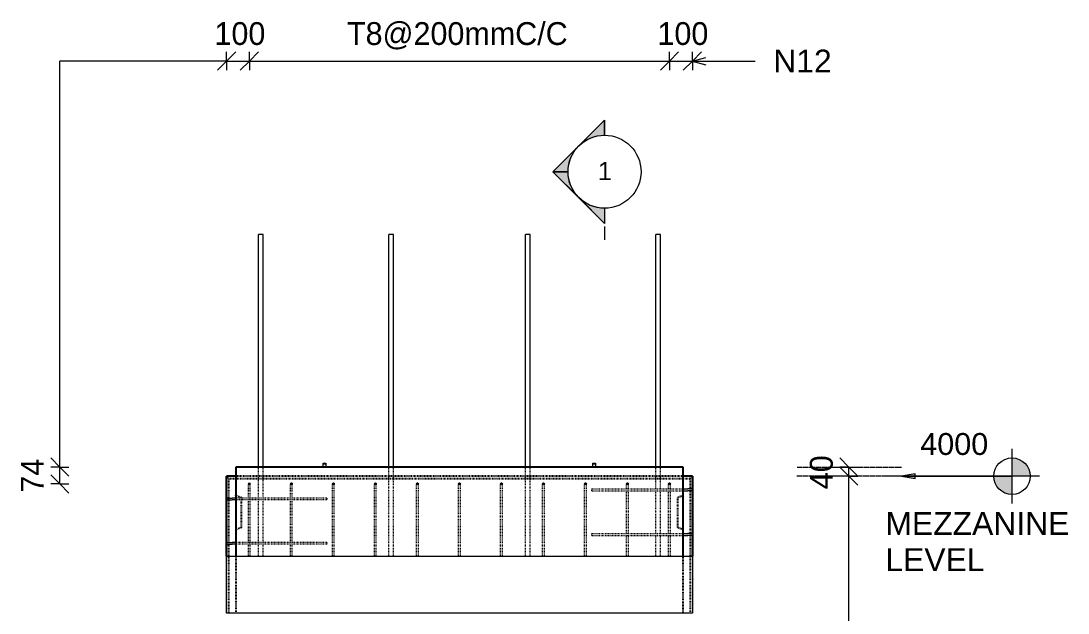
# Model space of a CAD drawing. Header units: millimetres. Extents: x -15811 to -4021, y -2230 to 7892.
# Drawn here: x -12849 to -8258, y 3060 to 5656 of the extents above; entities that cross this region are included whole.
import ezdxf

# ---------------------------------------------------------------- set-up
doc = ezdxf.new("R2010")
doc.units = ezdxf.units.MM
doc.linetypes.add('Dash', pattern=[6.36, 3.18, -3.18])
doc.linetypes.add('Overhead', pattern=[3.97, 2.38, -1.59])
for name, color, linetype, lineweight in [('A-ANNO-DIMS', 211, 'Continuous', 9), ('A-ANNO-DIMS-40', 211, 'Continuous', 9), ('A-DETL-MBND', 5, 'Continuous', 18), ('A-FLOR-OVHD', 1, 'Overhead', 18), ('A-GENM', 13, 'Continuous', 18), ('A-WALL', 113, 'Continuous', 25), ('A-WALL-HDLN', 110, 'Dash', 25), ('G-ANNO-DIMS', 111, 'Continuous', 9), ('G-ANNO-SYMB', 111, 'Continuous', 9), ('G-ANNO-TEXT', 231, 'Continuous', 9), ('S-BEAM', 12, 'Continuous', 18), ('S-RBAR', 171, 'Continuous', 18)]:
    doc.layers.add(name, color=color, linetype=linetype, lineweight=lineweight)
doc.styles.add('Arial', font='arial.ttf', dxfattribs={"height": 80})
doc.styles.add('Arial_1', font='arial.ttf', dxfattribs={"height": 100})
doc.styles.add('Arial_2', font='arial.ttf', dxfattribs={"height": 96})
doc.styles.add('Nirmala UI Semilight', font='NirmalaS.ttf', dxfattribs={"height": 100})
doc.dimstyles.new('Arrow_Filled_-_2_5_NI_UI', dxfattribs={"dimscale": 304.8, "dimtxt": 104.736395, "dimasz": 0.262467, "dimexe": 0.131234, "dimexo": 0.0625, "dimgap": 0.131234, "dimtad": 1, "dimdec": 4, "dimzin": 0, "dimdsep": 46, "dimtxsty": 'Nirmala UI Semilight', "dimblk1": 'OBLIQUE', "dimblk2": 'OBLIQUE', "dimsah": 1, "dimcen": 0.09, "dimazin": 0, "dimtfac": 1, "dimtdec": 4, "dimtix": 1, "dimtmove": 0, "dimatfit": 3, "dimfxl": 0.131234, "dimfxlon": 1, "dimtvp": 1, "dimtolj": 1, "dimtzin": 0, "dimarcsym": 2})

# ---------------------------------------------------------------- blocks, each defined once
blk = doc.blocks.new('M_Rectangular Corbel - M_Rectangular Corbel-1562977-Elevation Front')
at = {"layer": 'S-BEAM'}
for p, q in [((-11947.9, 3060), (-11947.9, 3310)), ((-11947.9, 3310), (-9905.4, 3310)), ((-9905.4, 3310), (-9905.4, 3060)), ((-9905.4, 3060), (-11947.9, 3060))]:
    blk.add_line(p, q, dxfattribs=at)
blk = doc.blocks.new('RR spread anchor face based - RR-SA-4_0-180-1726831-Elevation Front')
at = {"layer": 'A-GENM'}
for p, q in [((-11523.9, 3712.2), (-11523.9, 3717.2)), ((-11523.9, 3717.2), (-11511.9, 3717.2)), ((-11523.9, 3700), (-11523.9, 3712.2)), ((-11511.9, 3712.2), (-11523.9, 3712.2)), ((-11511.9, 3717.2), (-11511.9, 3712.2)), ((-11511.9, 3712.2), (-11511.9, 3700))]:
    blk.add_line(p, q, dxfattribs=at)
blk = doc.blocks.new('Detail View - M_Section Head - Filled SHOP DWG-1002450-Elevation Front')
at = {"layer": 'G-ANNO-SYMB'}
h = blk.add_hatch(color=256, dxfattribs=at)
edge = h.paths.add_edge_path()
edge.add_line((-9816, -395.4), (-9749.7, -395.4))
edge.add_arc((-9589.7, -395.4), 160, 180, 225)
edge.add_line((-9702.8, -508.6), (-9816, -395.4))
h = blk.add_hatch(color=256, dxfattribs=at)
edge = h.paths.add_edge_path()
edge.add_line((-9363.4, -395.4), (-9476.5, -508.6))
edge.add_arc((-9589.7, -395.4), 160, 315, 360)
edge.add_line((-9429.7, -395.4), (-9363.4, -395.4))
h = blk.add_hatch(color=256, dxfattribs=at)
edge = h.paths.add_edge_path()
edge.add_line((-9589.7, -621.7), (-9702.8, -508.6))
edge.add_arc((-9589.7, -395.4), 160, 225, 270)
edge.add_line((-9589.7, -555.4), (-9589.7, -621.7))
h = blk.add_hatch(color=256, dxfattribs=at)
edge = h.paths.add_edge_path()
edge.add_line((-9589.7, -621.7), (-9589.7, -555.4))
edge.add_arc((-9589.7, -395.4), 160, 270, 315)
edge.add_line((-9476.5, -508.6), (-9589.7, -621.7))
for p, q in [((-9589.7, -621.7), (-9816, -395.4)), ((-9749.7, -395.4), (-9816, -395.4)), ((-9816, -395.4), (-9702.8, -508.6)), ((-9749.7, -395.4), (-9816, -395.4)), ((-9589.7, -621.7), (-9363.4, -395.4)), ((-9476.5, -508.6), (-9363.4, -395.4)), ((-9429.7, -395.4), (-9363.4, -395.4)), ((-9363.4, -395.4), (-9429.7, -395.4)), ((-9702.8, -508.6), (-9589.7, -621.7)), ((-9589.7, -621.7), (-9476.5, -508.6)), ((-9589.7, -555.4), (-9589.7, -621.7)), ((-9589.7, -621.7), (-9589.7, -555.4))]:
    blk.add_line(p, q, dxfattribs=at)
for start, end in [(360, 180), (180, 360), (180, 225), (315, 0), (225, 270), (270, 315)]:
    blk.add_arc((-9589.7, -395.4), 160, start, end, dxfattribs=at)
blk = doc.blocks.new('DIMBLOCK22-Elevation Front')
at = {"layer": 'A-ANNO-DIMS-40'}
for p, q in [((-12679, 3700), (-12719, 3740)), ((-12679, 3700), (-12719, 3700)), ((-12679, 3626), (-12679, 3700)), ((-12679, 3700), (-12639, 3660)), ((-12679, 3700), (-12639, 3700)), ((-12679, 3626), (-12719, 3666)), ((-12679, 3626), (-12719, 3626)), ((-12679, 3626), (-12639, 3586)), ((-12679, 3626), (-12639, 3626))]:
    blk.add_line(p, q, dxfattribs=at)
at = {"layer": 'A-ANNO-DIMS-40', "color": 0, "insert": (-12849.5, 3587.8), "char_height": 100, "width": 180.527, "attachment_point": 1, "rotation": 90, "line_spacing_factor": 1.142579, "style": 'Nirmala UI Semilight'}
blk.add_mtext('74', dxfattribs=at)
blk = doc.blocks.new('_Oblique')
at = {"color": 0, "linetype": 'ByBlock', "lineweight": -2}
blk.add_line((-0.5, -0.5), (0.5, 0.5), dxfattribs=at)
blk = doc.blocks.new('DIMBLOCK47-Elevation Front')
at = {"layer": 'A-ANNO-DIMS-40'}
for p, q in [((-11947.9, 5480), (-11907.9, 5520)), ((-11947.9, 5480), (-11947.9, 5520)), ((-11847.9, 5480), (-11807.9, 5520)), ((-11847.9, 5480), (-11847.9, 5520)), ((-11947.9, 5480), (-11987.9, 5440)), ((-11947.9, 5480), (-11847.9, 5480)), ((-11947.9, 5480), (-11947.9, 5440)), ((-11847.9, 5480), (-11887.9, 5440)), ((-11847.9, 5480), (-11847.9, 5440))]:
    blk.add_line(p, q, dxfattribs=at)
at = {"layer": 'A-ANNO-DIMS-40', "color": 0, "insert": (-12000.8, 5650.5), "char_height": 100, "width": 246.797, "attachment_point": 1, "line_spacing_factor": 1.142579, "style": 'Nirmala UI Semilight'}
blk.add_mtext('100', dxfattribs=at)
blk = doc.blocks.new('DIMBLOCK48-Elevation Front')
at = {"layer": 'A-ANNO-DIMS-40'}
for p, q in [((-11847.9, 5480), (-11807.9, 5520)), ((-11847.9, 5480), (-11847.9, 5520)), ((-10005.4, 5480), (-9965.4, 5520)), ((-10005.4, 5480), (-10005.4, 5520)), ((-11847.9, 5480), (-11887.9, 5440)), ((-11847.9, 5480), (-10005.4, 5480)), ((-11847.9, 5480), (-11847.9, 5440)), ((-10005.4, 5480), (-10045.4, 5440)), ((-10005.4, 5480), (-10005.4, 5440))]:
    blk.add_line(p, q, dxfattribs=at)
at = {"layer": 'A-ANNO-DIMS-40', "color": 0, "insert": (-11419.9, 5650.5), "char_height": 100, "width": 1183.712, "attachment_point": 1, "line_spacing_factor": 1.142579, "style": 'Nirmala UI Semilight'}
blk.add_mtext('T8@200mmC/C', dxfattribs=at)
blk = doc.blocks.new('DIMBLOCK49-Elevation Front')
at = {"layer": 'A-ANNO-DIMS-40'}
for p, q in [((-10005.4, 5480), (-9965.4, 5520)), ((-10005.4, 5480), (-10005.4, 5520)), ((-9905.4, 5480), (-9865.4, 5520)), ((-9905.4, 5480), (-9905.4, 5520)), ((-10005.4, 5480), (-10045.4, 5440)), ((-10005.4, 5480), (-9905.4, 5480)), ((-10005.4, 5480), (-10005.4, 5440)), ((-9905.4, 5480), (-9945.4, 5440)), ((-9905.4, 5480), (-9905.4, 5440))]:
    blk.add_line(p, q, dxfattribs=at)
at = {"layer": 'A-ANNO-DIMS-40', "color": 0, "insert": (-10058.3, 5650.5), "char_height": 100, "width": 246.797, "attachment_point": 1, "line_spacing_factor": 1.142579, "style": 'Nirmala UI Semilight'}
blk.add_mtext('100', dxfattribs=at)
blk = doc.blocks.new('DIMBLOCK75-Elevation Front')
at = {"layer": 'A-ANNO-DIMS-40'}
for p, q in [((-9219.4, 3660), (-9259.4, 3700)), ((-9219.4, 3660), (-9259.4, 3660)), ((-9219.4, -1395), (-9219.4, 3660)), ((-9219.4, 3660), (-9179.4, 3620)), ((-9219.4, 3660), (-9179.4, 3660)), ((-9219.4, -1395), (-9259.4, -1355)), ((-9219.4, -1395), (-9259.4, -1395)), ((-9219.4, -1395), (-9179.4, -1435)), ((-9219.4, -1395), (-9179.4, -1395))]:
    blk.add_line(p, q, dxfattribs=at)
at = {"layer": 'A-ANNO-DIMS-40', "color": 0, "insert": (-9389.9, 980.2), "char_height": 100, "width": 365.625, "attachment_point": 1, "rotation": 90, "line_spacing_factor": 1.142579, "style": 'Nirmala UI Semilight'}
blk.add_mtext('5055', dxfattribs=at)
blk = doc.blocks.new('DIMBLOCK76-Elevation Front')
at = {"layer": 'A-ANNO-DIMS-40'}
for p, q in [((-9219.4, 3700), (-9259.4, 3740)), ((-9219.4, 3700), (-9259.4, 3700)), ((-9219.4, 3660), (-9259.4, 3700)), ((-9219.4, 3660), (-9219.4, 3700)), ((-9219.4, 3700), (-9179.4, 3660)), ((-9219.4, 3700), (-9179.4, 3700)), ((-9219.4, 3660), (-9259.4, 3660)), ((-9219.4, 3660), (-9179.4, 3620)), ((-9219.4, 3660), (-9179.4, 3660))]:
    blk.add_line(p, q, dxfattribs=at)
at = {"layer": 'A-ANNO-DIMS-40', "color": 0, "insert": (-9389.9, 3602.9), "char_height": 100, "width": 185.098, "attachment_point": 1, "rotation": 90, "line_spacing_factor": 1.142579, "style": 'Nirmala UI Semilight'}
blk.add_mtext('40', dxfattribs=at)
blk = doc.blocks.new('Spot Elevations - M_Spot Elevation - Target Filled-10609-Elevation Front')
at = {"layer": 'G-ANNO-DIMS'}
h = blk.add_hatch(color=256, dxfattribs=at)
edge = h.paths.add_edge_path()
edge.add_line((-8503.4, 3660), (-8423.4, 3660))
edge.add_arc((-8503.4, 3660), 80, 0, 90)
edge.add_line((-8503.4, 3740), (-8503.4, 3660))
h = blk.add_hatch(color=256, dxfattribs=at)
edge = h.paths.add_edge_path()
edge.add_line((-8503.4, 3660), (-8583.4, 3660))
edge.add_arc((-8503.4, 3660), 80, 180, 270)
edge.add_line((-8503.4, 3580), (-8503.4, 3660))
for p, q in [((-8503.4, 3540), (-8503.4, 3780)), ((-8383.4, 3660), (-9063.4, 3660))]:
    blk.add_line(p, q, dxfattribs=at)
blk.add_circle((-8503.4, 3660), 80, dxfattribs=at)

msp = doc.modelspace()

# ---------------------------------------------------------------- hatches: boundary and pattern name
at = {"layer": 'G-ANNO-DIMS'}
msp.add_hatch(color=256, dxfattribs=at).paths.add_polyline_path([(-8987.9305, 3660), (-8927.9305, 3649.42038), (-8927.9305, 3670.57962)])
at = {"layer": 'S-RBAR'}
h = msp.add_hatch(color=256, dxfattribs=at)
edge = h.paths.add_edge_path()
edge.add_arc((-11847.9305, 3626), 4, 0, 360)
for points in [[(-11847.9305, 3622), (-11843.9305, 3626), (-11847.9305, 3630), (-11851.9305, 3626)], [(-11663.6805, 3622), (-11659.6805, 3626), (-11663.6805, 3630), (-11667.6805, 3626)], [(-11479.4305, 3622), (-11475.4305, 3626), (-11479.4305, 3630), (-11483.4305, 3626)], [(-11295.1805, 3622), (-11291.1805, 3626), (-11295.1805, 3630), (-11299.1805, 3626)], [(-11110.9305, 3622), (-11106.9305, 3626), (-11110.9305, 3630), (-11114.9305, 3626), (-11113.9498, 3625.0193)], [(-10926.6805, 3622), (-10922.6805, 3626), (-10926.6805, 3630), (-10930.6805, 3626)], [(-10742.4305, 3622), (-10738.4305, 3626), (-10742.4305, 3630), (-10746.4305, 3626)], [(-10558.1805, 3622), (-10554.1805, 3626), (-10558.1805, 3630), (-10562.1805, 3626)], [(-10373.9305, 3622), (-10369.9305, 3626), (-10373.9305, 3630), (-10377.9305, 3626)], [(-10189.6805, 3622), (-10185.6805, 3626), (-10189.6805, 3630), (-10193.6805, 3626)], [(-10005.4305, 3622), (-10001.4305, 3626), (-10005.4305, 3630), (-10009.4305, 3626)]]:
    msp.add_hatch(color=256, dxfattribs=at).paths.add_polyline_path(points)
h = msp.add_hatch(color=256, dxfattribs=at)
edge = h.paths.add_edge_path()
edge.add_arc((-11663.6805, 3626), 4, 0, 360)
h = msp.add_hatch(color=256, dxfattribs=at)
edge = h.paths.add_edge_path()
edge.add_arc((-11479.4305, 3626), 4, 0, 360)
h = msp.add_hatch(color=256, dxfattribs=at)
edge = h.paths.add_edge_path()
edge.add_arc((-11295.1805, 3626), 4, 0, 360)
h = msp.add_hatch(color=256, dxfattribs=at)
edge = h.paths.add_edge_path()
edge.add_arc((-11110.9305, 3626), 4, 0, 360)
h = msp.add_hatch(color=256, dxfattribs=at)
edge = h.paths.add_edge_path()
edge.add_arc((-10926.6805, 3626), 4, 0, 360)
h = msp.add_hatch(color=256, dxfattribs=at)
edge = h.paths.add_edge_path()
edge.add_arc((-10742.4305, 3626), 4, 0, 360)
h = msp.add_hatch(color=256, dxfattribs=at)
edge = h.paths.add_edge_path()
edge.add_arc((-10558.1805, 3626), 4, 0, 360)
h = msp.add_hatch(color=256, dxfattribs=at)
edge = h.paths.add_edge_path()
edge.add_arc((-10373.9305, 3626), 4, 0, 360)
h = msp.add_hatch(color=256, dxfattribs=at)
edge = h.paths.add_edge_path()
edge.add_arc((-10189.6805, 3626), 4, 0, 360)
h = msp.add_hatch(color=256, dxfattribs=at)
edge = h.paths.add_edge_path()
edge.add_arc((-10005.4305, 3626), 4, 0, 360)

# ---------------------------------------------------------------- linework, layer by layer
at = {"layer": 'A-DETL-MBND'}
for p in [(-12679.02948, 3700), (-11947.9305, 5479.98611)]:
    msp.add_line(p, (-12679.02948, 5479.98611), dxfattribs=at)
at = {"layer": 'A-FLOR-OVHD'}
for p, q in [((-9445.4305, 3700), (-8985.4305, 3700)), ((-8987.9305, 3660), (-9447.9305, 3660))]:
    msp.add_line(p, q, dxfattribs=at)
at = {"layer": 'A-WALL'}
for p, q in [((-11907.9305, 3700), (-11907.9305, 3310)), ((-9945.4305, 3700), (-11907.9305, 3700)), ((-9945.4305, 3310), (-9945.4305, 3700)), ((-11947.9305, 3560.38007), (-11947.9305, 3660.46875)), ((-11907.9305, 3660.46875), (-11947.9305, 3660.46875)), ((-9905.4305, 3660.46875), (-9945.4305, 3660.46875)), ((-9905.4305, 3660.46875), (-9905.4305, 3604)), ((-9905.4305, 3596), (-9905.4305, 3408.2)), ((-11947.9305, 3366.18007), (-11947.9305, 3559.61993)), ((-9905.4305, 3400.2), (-9905.4305, 3310)), ((-11947.9305, 3310), (-11947.9305, 3365.41993))]:
    msp.add_line(p, q, dxfattribs=at)
at = {"layer": 'A-WALL-HDLN'}
for p, q in [((-11947.93593, 3660.4579), (-11937.92792, 3650.4499)), ((-11937.92792, 3310.04961), (-11937.92792, 3650.4499)), ((-11937.92792, 3650.4499), (-11907.98011, 3650.4499)), ((-9945.48011, 3660.46875), (-11907.88089, 3660.46875)), ((-11907.88089, 3650.4499), (-11807.98011, 3650.4499)), ((-11807.88089, 3650.4499), (-11787.98011, 3650.4499)), ((-11787.88089, 3650.4499), (-11236.48011, 3650.4499)), ((-11236.38089, 3650.4499), (-11216.48011, 3650.4499)), ((-11216.38089, 3650.4499), (-10636.98011, 3650.4499)), ((-10636.88089, 3650.4499), (-10616.98011, 3650.4499)), ((-10616.88089, 3650.4499), (-10065.48011, 3650.4499)), ((-10065.38089, 3650.4499), (-10045.48011, 3650.4499)), ((-10045.38089, 3650.4499), (-9945.48011, 3650.4499)), ((-9945.38089, 3650.4499), (-9915.43308, 3650.4499)), ((-9915.43308, 3650.4499), (-9905.42508, 3660.4579)), ((-9915.43308, 3650.4499), (-9915.43308, 3310.04961)), ((-9905.4305, 3603.95039), (-9905.4305, 3596.04961)), ((-11882.9305, 3565), (-11907.88089, 3574.98016)), ((-11882.9305, 3435), (-11882.9305, 3565)), ((-9945.48011, 3574.98016), (-9970.4305, 3565)), ((-9970.4305, 3565), (-9970.4305, 3435)), ((-11882.9305, 3435), (-11907.88089, 3425.01984)), ((-9945.48011, 3425.01984), (-9970.4305, 3435)), ((-9905.4305, 3408.15039), (-9905.4305, 3400.24961)), ((-11937.92792, 3060.04961), (-11937.92792, 3309.95039)), ((-11907.9305, 3309.95039), (-11907.9305, 3060.04961)), ((-9945.4305, 3060.04961), (-9945.4305, 3309.95039)), ((-9915.43308, 3309.95039), (-9915.43308, 3060.04961))]:
    msp.add_line(p, q, dxfattribs=at)
at = {"layer": 'G-ANNO-DIMS'}
for p, q in [((-8927.9305, 3670.57962), (-8987.9305, 3660)), ((-8987.9305, 3660), (-8927.9305, 3649.42038)), ((-8987.9305, 3660), (-8664.76782, 3660)), ((-8927.9305, 3649.42038), (-8927.9305, 3670.57962)), ((-8664.76782, 3660), (-8503.35555, 3660))]:
    msp.add_line(p, q, dxfattribs=at)
at = {"layer": 'G-ANNO-SYMB'}
msp.add_line((-10290.53721, 4754.77082), (-10290.53721, 4696.41275), dxfattribs=at)
at = {"layer": 'G-ANNO-TEXT', "color": 7}
for q in [(-9845.73368, 5496.15388), (-9845.73368, 5463.99998), (-9630.57535, 5480.07693)]:
    msp.add_line((-9905.73368, 5480.07693), q, dxfattribs=at)
at = {"layer": 'S-RBAR'}
for p, q in [((-11787.9305, 4720), (-11807.9305, 4720)), ((-11807.9305, 3700), (-11807.9305, 4720)), ((-11787.9305, 3700), (-11787.9305, 4720)), ((-11216.4305, 4720), (-11236.4305, 4720)), ((-11236.4305, 3700), (-11236.4305, 4720)), ((-11216.4305, 3700), (-11216.4305, 4720)), ((-10616.9305, 4720), (-10636.9305, 4720)), ((-10636.9305, 3700), (-10636.9305, 4720)), ((-10616.9305, 3700), (-10616.9305, 4720)), ((-10045.4305, 4720), (-10065.4305, 4720)), ((-10065.4305, 3700), (-10065.4305, 4720)), ((-10045.4305, 3700), (-10045.4305, 4720)), ((-11847.9305, 3630), (-11851.9305, 3626)), ((-11843.9305, 3626), (-11847.9305, 3630)), ((-11663.6805, 3630), (-11667.6805, 3626)), ((-11659.6805, 3626), (-11663.6805, 3630)), ((-11479.4305, 3630), (-11483.4305, 3626)), ((-11475.4305, 3626), (-11479.4305, 3630)), ((-11295.1805, 3630), (-11299.1805, 3626)), ((-11291.1805, 3626), (-11295.1805, 3630)), ((-11110.9305, 3630), (-11114.9305, 3626)), ((-11106.9305, 3626), (-11110.9305, 3630)), ((-10926.6805, 3630), (-10930.6805, 3626)), ((-10922.6805, 3626), (-10926.6805, 3630)), ((-10742.4305, 3630), (-10746.4305, 3626)), ((-10738.4305, 3626), (-10742.4305, 3630)), ((-10558.1805, 3630), (-10562.1805, 3626)), ((-10554.1805, 3626), (-10558.1805, 3630)), ((-10373.9305, 3630), (-10377.9305, 3626)), ((-10369.9305, 3626), (-10373.9305, 3630)), ((-10189.6805, 3630), (-10193.6805, 3626)), ((-10185.6805, 3626), (-10189.6805, 3630)), ((-10005.4305, 3630), (-10009.4305, 3626)), ((-10001.4305, 3626), (-10005.4305, 3630)), ((-11851.9305, 3626), (-11847.9305, 3622)), ((-11847.9305, 3622), (-11843.9305, 3626)), ((-11667.6805, 3626), (-11663.6805, 3622)), ((-11663.6805, 3622), (-11659.6805, 3626)), ((-11483.4305, 3626), (-11479.4305, 3622)), ((-11479.4305, 3622), (-11475.4305, 3626)), ((-11299.1805, 3626), (-11295.1805, 3622)), ((-11295.1805, 3622), (-11291.1805, 3626)), ((-11114.9305, 3626), (-11113.9498, 3625.0193)), ((-11113.9498, 3625.0193), (-11110.9305, 3622)), ((-11110.9305, 3622), (-11106.9305, 3626)), ((-10930.6805, 3626), (-10926.6805, 3622)), ((-10926.6805, 3622), (-10922.6805, 3626)), ((-10746.4305, 3626), (-10742.4305, 3622)), ((-10742.4305, 3622), (-10738.4305, 3626)), ((-10562.1805, 3626), (-10558.1805, 3622)), ((-10558.1805, 3622), (-10554.1805, 3626)), ((-10377.9305, 3626), (-10373.9305, 3622)), ((-10373.9305, 3622), (-10369.9305, 3626)), ((-10193.6805, 3626), (-10189.6805, 3622)), ((-10189.6805, 3622), (-10185.6805, 3626)), ((-10009.4305, 3626), (-10005.4305, 3622)), ((-10005.4305, 3622), (-10001.4305, 3626)), ((-9945.4305, 3604), (-9925.4305, 3604)), ((-9945.4305, 3596), (-9925.4305, 3596)), ((-9905.4305, 3604), (-9925.4305, 3604)), ((-9905.4305, 3596), (-9925.4305, 3596)), ((-11943.9305, 3564), (-11923.9305, 3564)), ((-11943.9305, 3556), (-11923.9305, 3556)), ((-11907.9305, 3564), (-11923.9305, 3564)), ((-11907.9305, 3556), (-11923.9305, 3556)), ((-9945.4305, 3408.2), (-9925.4305, 3408.2)), ((-9945.4305, 3400.2), (-9925.4305, 3400.2)), ((-9905.4305, 3408.2), (-9925.4305, 3408.2)), ((-9905.4305, 3400.2), (-9925.4305, 3400.2)), ((-11943.9305, 3369.8), (-11923.9305, 3369.8)), ((-11943.9305, 3361.8), (-11923.9305, 3361.8)), ((-11907.9305, 3369.8), (-11923.9305, 3369.8)), ((-11907.9305, 3361.8), (-11923.9305, 3361.8))]:
    msp.add_line(p, q, dxfattribs=at)
at = {"layer": 'S-RBAR', "linetype": 'Dash'}
for p, q in [((-11807.9305, 3660.51836), (-11807.9305, 3699.95039)), ((-11787.9305, 3660.51836), (-11787.9305, 3699.95039)), ((-11236.4305, 3660.51836), (-11236.4305, 3699.95039)), ((-11216.4305, 3660.51836), (-11216.4305, 3699.95039)), ((-10636.9305, 3660.51836), (-10636.9305, 3699.95039)), ((-10616.9305, 3660.51836), (-10616.9305, 3699.95039)), ((-10065.4305, 3660.51836), (-10065.4305, 3699.95039)), ((-10045.4305, 3660.51836), (-10045.4305, 3699.95039)), ((-11807.9305, 3564), (-11807.9305, 3660.41914)), ((-11787.9305, 3564), (-11787.9305, 3660.41914)), ((-11236.4305, 3310), (-11236.4305, 3660.41914)), ((-11216.4305, 3310), (-11216.4305, 3660.41914)), ((-10636.9305, 3310), (-10636.9305, 3660.41914)), ((-10616.9305, 3310), (-10616.9305, 3660.41914)), ((-10065.4305, 3604), (-10065.4305, 3660.41914)), ((-10045.4305, 3604), (-10045.4305, 3660.41914)), ((-11851.9305, 3606), (-11851.9305, 3625.99912)), ((-11851.9305, 3564), (-11851.9305, 3606)), ((-11843.9305, 3606), (-11843.9305, 3625.99912)), ((-11843.9305, 3564), (-11843.9305, 3606)), ((-11667.6805, 3606), (-11667.6805, 3625.99912)), ((-11667.6805, 3564), (-11667.6805, 3606)), ((-11659.6805, 3606), (-11659.6805, 3625.99912)), ((-11659.6805, 3564), (-11659.6805, 3606)), ((-11483.4305, 3606), (-11483.4305, 3625.99912)), ((-11483.4305, 3310), (-11483.4305, 3606)), ((-11475.4305, 3606), (-11475.4305, 3625.99912)), ((-11475.4305, 3310), (-11475.4305, 3606)), ((-11299.1805, 3606), (-11299.1805, 3625.99912)), ((-11299.1805, 3310), (-11299.1805, 3606)), ((-11291.1805, 3606), (-11291.1805, 3625.99912)), ((-11291.1805, 3310), (-11291.1805, 3606)), ((-11114.9305, 3606), (-11114.9305, 3625.99912)), ((-11114.9305, 3310), (-11114.9305, 3606)), ((-11106.9305, 3606), (-11106.9305, 3625.99912)), ((-11106.9305, 3310), (-11106.9305, 3606)), ((-10930.6805, 3606), (-10930.6805, 3625.99912)), ((-10930.6805, 3310), (-10930.6805, 3606)), ((-10922.6805, 3606), (-10922.6805, 3625.99912)), ((-10922.6805, 3310), (-10922.6805, 3606)), ((-10746.4305, 3606), (-10746.4305, 3625.99912)), ((-10746.4305, 3310), (-10746.4305, 3606)), ((-10738.4305, 3606), (-10738.4305, 3625.99912)), ((-10738.4305, 3310), (-10738.4305, 3606)), ((-10562.1805, 3606), (-10562.1805, 3625.99912)), ((-10562.1805, 3310), (-10562.1805, 3606)), ((-10554.1805, 3606), (-10554.1805, 3625.99912)), ((-10554.1805, 3310), (-10554.1805, 3606)), ((-10377.9305, 3606), (-10377.9305, 3625.99912)), ((-10377.9305, 3310), (-10377.9305, 3606)), ((-10369.9305, 3606), (-10369.9305, 3625.99912)), ((-10369.9305, 3310), (-10369.9305, 3606)), ((-10345.4305, 3604), (-9945.48011, 3604)), ((-10345.4305, 3596), (-10345.4305, 3604)), ((-10345.4305, 3596), (-9945.48011, 3596)), ((-10193.6805, 3606), (-10193.6805, 3625.99912)), ((-10193.6805, 3604), (-10193.6805, 3606)), ((-10193.6805, 3408.2), (-10193.6805, 3596)), ((-10185.6805, 3606), (-10185.6805, 3625.99912)), ((-10185.6805, 3604), (-10185.6805, 3606)), ((-10185.6805, 3408.2), (-10185.6805, 3596)), ((-10065.4305, 3408.2), (-10065.4305, 3596)), ((-10045.4305, 3408.2), (-10045.4305, 3596)), ((-10009.4305, 3606), (-10009.4305, 3625.99912)), ((-10009.4305, 3604), (-10009.4305, 3606)), ((-10009.4305, 3408.2), (-10009.4305, 3596)), ((-10001.4305, 3606), (-10001.4305, 3625.99912)), ((-10001.4305, 3604), (-10001.4305, 3606)), ((-10001.4305, 3408.2), (-10001.4305, 3596)), ((-11882.98011, 3564), (-11907.88089, 3564)), ((-11882.98011, 3556), (-11907.88089, 3556)), ((-11507.9305, 3564), (-11882.88089, 3564)), ((-11507.9305, 3556), (-11882.88089, 3556)), ((-11851.9305, 3369.8), (-11851.9305, 3556)), ((-11843.9305, 3369.8), (-11843.9305, 3556)), ((-11807.9305, 3369.8), (-11807.9305, 3556)), ((-11787.9305, 3369.8), (-11787.9305, 3556)), ((-11667.6805, 3369.8), (-11667.6805, 3556)), ((-11659.6805, 3369.8), (-11659.6805, 3556)), ((-11507.9305, 3564), (-11507.9305, 3556)), ((-10345.4305, 3408.2), (-9945.48011, 3408.2)), ((-10345.4305, 3400.2), (-10345.4305, 3408.2)), ((-10345.4305, 3400.2), (-9945.48011, 3400.2)), ((-10193.6805, 3310), (-10193.6805, 3400.2)), ((-10185.6805, 3310), (-10185.6805, 3400.2)), ((-10065.4305, 3310), (-10065.4305, 3400.2)), ((-10045.4305, 3310), (-10045.4305, 3400.2)), ((-10009.4305, 3310), (-10009.4305, 3400.2)), ((-10001.4305, 3310), (-10001.4305, 3400.2)), ((-11507.9305, 3369.8), (-11907.88089, 3369.8)), ((-11507.9305, 3361.8), (-11907.88089, 3361.8)), ((-11851.9305, 3310), (-11851.9305, 3361.8)), ((-11843.9305, 3310), (-11843.9305, 3361.8)), ((-11807.9305, 3310), (-11807.9305, 3361.8)), ((-11787.9305, 3310), (-11787.9305, 3361.8)), ((-11667.6805, 3310), (-11667.6805, 3361.8)), ((-11659.6805, 3310), (-11659.6805, 3361.8)), ((-11507.9305, 3369.8), (-11507.9305, 3361.8))]:
    msp.add_line(p, q, dxfattribs=at)
at = {"layer": 'S-RBAR'}
for centre in [(-11847.9305, 3626), (-11663.6805, 3626), (-11479.4305, 3626), (-11295.1805, 3626), (-11110.9305, 3626), (-10926.6805, 3626), (-10742.4305, 3626), (-10558.1805, 3626), (-10373.9305, 3626), (-10189.6805, 3626), (-10005.4305, 3626)]:
    msp.add_circle(centre, 4, dxfattribs=at)
at = {"layer": 'S-RBAR', "linetype": 'Dash'}
for centre, start, end in [((-11847.9305, 3626), 91.17063157, 178.82936843), ((-11847.9305, 3626), 1.17063157, 88.82936843), ((-11663.6805, 3626), 91.17063157, 178.82936843), ((-11663.6805, 3626), 1.17063157, 88.82936843), ((-11479.4305, 3626), 91.17063157, 178.82936843), ((-11479.4305, 3626), 1.17063157, 88.82936843), ((-11295.1805, 3626), 91.17063157, 178.82936843), ((-11295.1805, 3626), 1.17063157, 88.82936843), ((-11110.9305, 3626), 91.17063157, 178.82936843), ((-11110.9305, 3626), 1.17063157, 88.82936843), ((-10926.6805, 3626), 91.17063157, 178.82936843), ((-10926.6805, 3626), 1.17063157, 88.82936843), ((-10742.4305, 3626), 91.17063157, 178.82936843), ((-10742.4305, 3626), 1.17063157, 88.82936843), ((-10558.1805, 3626), 91.17063157, 178.82936843), ((-10558.1805, 3626), 1.17063157, 88.82936843), ((-10373.9305, 3626), 91.17063157, 178.82936843), ((-10373.9305, 3626), 1.17063157, 88.82936843), ((-10189.6805, 3626), 91.17063157, 178.82936843), ((-10189.6805, 3626), 1.17063157, 88.82936843), ((-10005.4305, 3626), 91.17063157, 178.82936843), ((-10005.4305, 3626), 1.17063157, 88.82936843)]:
    msp.add_arc(centre, 4, start, end, dxfattribs=at)
at = {"layer": 'S-RBAR'}
for centre, start, end in [((-9905.4305, 3600), 270, 90), ((-11943.9305, 3560), 90, 270), ((-9905.4305, 3404.2), 270, 90), ((-11943.9305, 3365.8), 90, 270), ((-9905.4305, 3208.4), 270, 90)]:
    msp.add_arc(centre, 4, start, end, dxfattribs=at)

# ---------------------------------------------------------------- block references
at = {"layer": 'A-GENM'}
for p in [(0, 0), (1182.5, 0)]:
    msp.add_blockref('RR spread anchor face based - RR-SA-4_0-180-1726831-Elevation Front', p, dxfattribs=at)
at = {"layer": 'G-ANNO-DIMS'}
msp.add_blockref('Spot Elevations - M_Spot Elevation - Target Filled-10609-Elevation Front', (0, 0), dxfattribs=at)
at = {"layer": 'G-ANNO-SYMB', "extrusion": (0, 0, -1), "rotation": 90.00000000000038}
msp.add_blockref('Detail View - M_Section Head - Filled SHOP DWG-1002450-Elevation Front', (9895.09672, 14584.44724), dxfattribs=at)
at = {"layer": 'S-BEAM'}
msp.add_blockref('M_Rectangular Corbel - M_Rectangular Corbel-1562977-Elevation Front', (0, 0), dxfattribs=at)

# ---------------------------------------------------------------- texts
at = {"layer": 'G-ANNO-SYMB', "insert": (-10319.89039, 5037.8379), "char_height": 80, "width": 76.962, "attachment_point": 1, "style": 'Arial'}
msp.add_mtext('1', dxfattribs=at)
at = {"layer": 'G-ANNO-TEXT', "color": 7, "char_height": 100, "attachment_point": 1, "style": 'Arial_1'}
for s, insert, width in [('N12', (-9550.57535, 5530.07693), 307.848), ('MEZZANINE', (-9058.97903, 3502.85648), 971.64525), ('LEVEL', (-9058.97903, 3344.10648), 522.70025)]:
    msp.add_mtext(s, dxfattribs=dict(at, insert=insert, width=width))

# ---------------------------------------------------------------- dimensions: what is measured, and where the dimension line sits
at = {"layer": 'A-ANNO-DIMS'}
for base, p1, p2, picture, middle in [((-11847.9305, 5479.98611), (-11947.9305, 5439.98611), (-11847.9305, 5439.98611), 'DIMBLOCK47-Elevation Front', (-11897.9305, 5571.93869)), ((-9905.4305, 5479.98611), (-10005.4305, 5439.98611), (-9905.4305, 5439.98611), 'DIMBLOCK49-Elevation Front', (-9955.4305, 5571.93869))]:
    dim = msp.add_linear_dim(base=base, p1=p1, p2=p2, dimstyle='Arrow_Filled_-_2_5_NI_UI', override={"dimpost": '<>', "dimfxl": 100}, dxfattribs=at)
    dim.commit()
    dim.dimension.update_dxf_attribs({"geometry": picture, "text_midpoint": middle})
dim = msp.add_linear_dim(base=(-10005.4305, 5479.98611), p1=(-11847.9305, 5439.98611), p2=(-10005.4305, 5439.98611), text='T8@200mmC/C', dimstyle='Arrow_Filled_-_2_5_NI_UI', override={"dimpost": '<>', "dimfxl": 1842.5}, dxfattribs=at)
dim.commit()
dim.dimension.update_dxf_attribs({"geometry": 'DIMBLOCK48-Elevation Front', "text_midpoint": (-10926.6805, 5579.12139)})
for base, p1, p2, override, picture, middle in [((-12679.02948, 3700), (-12639.02948, 3626), (-12639.02948, 3700), {"dimpost": '<>', "dimfxl": 74}, 'DIMBLOCK22-Elevation Front', (-12769.02948, 3663)), ((-9219.41925, 3700), (-9259.41925, 3660), (-9259.41925, 3700), {"dimpost": '<>', "dimfxl": 40}, 'DIMBLOCK76-Elevation Front', (-9311.09289, 3680)), ((-9219.41925, 3660), (-9259.41925, -1395), (-9259.41925, 3660), {"dimpost": '<>', "dimfxl": 5055}, 'DIMBLOCK75-Elevation Front', (-9311.09289, 1132.5))]:
    dim = msp.add_linear_dim(base=base, p1=p1, p2=p2, angle=90, dimstyle='Arrow_Filled_-_2_5_NI_UI', override=override, dxfattribs=at)
    dim.commit()
    dim.dimension.update_dxf_attribs({"geometry": picture, "text_midpoint": middle})

# ---------------------------------------------------------------- next in the draw order: texts
at = {"layer": 'G-ANNO-DIMS', "insert": (-8906.22958, 3849.15058), "char_height": 96, "width": 357.2976864, "attachment_point": 1, "line_spacing_factor": 0.941778, "style": 'Arial_2', "bg_fill": 3, "box_fill_scale": 0, "bg_fill_color": 256, "bg_fill_true_color": 3254780160, "bg_fill_transparency": 256}
msp.add_mtext('4000', dxfattribs=at)

doc.saveas('drawing.dxf')
